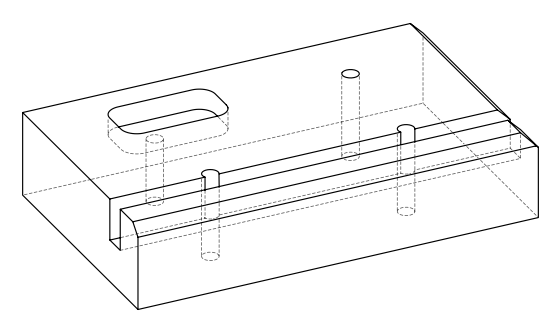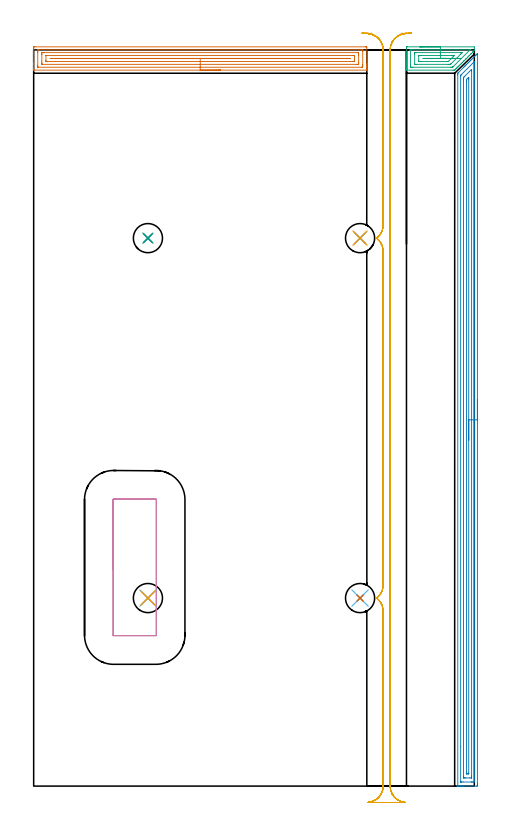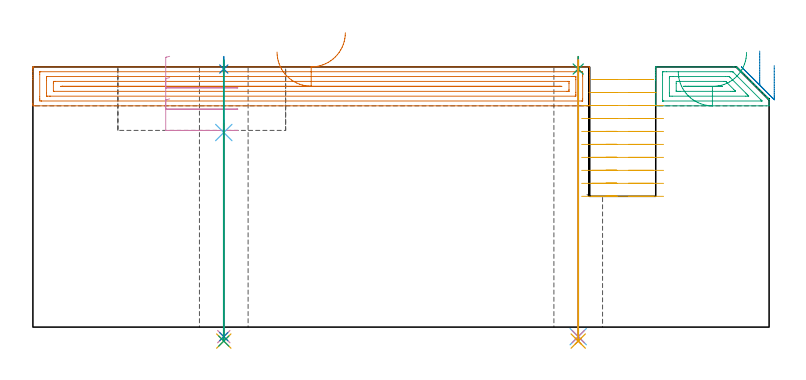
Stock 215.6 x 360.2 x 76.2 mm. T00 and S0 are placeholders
(PLAN: 17 operations, 11 tool changes, 39.7 min)
(1 AREA_MILL | FG_CHAMFER_SURFACE | UGT0205_001 | 6.68 min | 11007 mm3)
(2 AREA_MILL_1 | FG_CHAMFER_SURFACE_1 | UGT0205_001 | 11.52 min | 16596 mm3)
(3 AREA_MILL_2 | FG_CHAMFER_SURFACE_2 | UGT0205_001 | 1.32 min | 2192 mm3)
(4 MILL_RECTANGULAR_POCKET | POCKET_RECTANGULAR_STRAIGHT | UGT0201_006 | Follow Part, ap 7, ae 75% | 1.5 min | 83382 mm3)
(5 MILL_RECTANGULAR_SLOT | SLOT_RECTANGULAR | NXT0201_012 | Follow Part, ap 4, ae 75% | 16.04 min | 266235 mm3)
(6 SPOT_DRILL | STEP1HOLE | NXT0321_9005460120000 | 0.03 min | 20 mm3)
(7 SPOT_DRILL_1 | STEP1HOLE_1 | NXT0321_9005460120000 | 0.03 min | 1 mm3)
(8 SPOT_DRILL_2 | STEP1HOLE_2 | NXT0321_9005460120000 | 0.03 min | 23 mm3)
(9 SPOT_DRILL_3 | STEP1HOLE_3 | NXT0321_9005460120000 | 0.03 min | 63 mm3)
(10 DRILL_THROUGH_HOLE_INTO_CENTER | STEP1HOLE | NXT0301_042 | 0.25 min | 2306 mm3)
(11 DRILL_TO_ENLARGE_THROUGH_HOLE | STEP1HOLE | NXT0301_105 | 0.26 min | 6878 mm3)
(12 DRILL_THROUGH_HOLE_INTO_CENTER_1 | STEP1HOLE_1 | NXT0301_042 | 0.33 min | 2319 mm3)
(13 DRILL_TO_ENLARGE_THROUGH_HOLE_1 | STEP1HOLE_1 | NXT0301_105 | 0.33 min | 7399 mm3)
(14 DRILL_THROUGH_HOLE_INTO_CENTER_2 | STEP1HOLE_2 | NXT0301_042 | 0.33 min | 3023 mm3)
(15 DRILL_TO_ENLARGE_THROUGH_HOLE_2 | STEP1HOLE_2 | NXT0301_105 | 0.33 min | 9105 mm3)
(16 DRILL_THROUGH_HOLE_INTO_CENTER_3 | STEP1HOLE_3 | NXT0301_042 | 0.33 min | 2371 mm3)
(17 DRILL_TO_ENLARGE_THROUGH_HOLE_3 | STEP1HOLE_3 | NXT0301_105 | 0.33 min | 7363 mm3)
(TOOL UGT0205_001 | Chamfer Mill 20 x 3 x 45 deg. | D20 FL50 Z2)
(TOOL UGT0201_006 | End Mill 28 mm | D28 FL25 Z2)
(TOOL NXT0201_012 | ENDMILL 16mm [2P460-1600-NA 1630] | D16 FL38 Z6)
(TOOL NXT0321_9005460120000 | NC Spot Drill, 142deg, 12mm, Carbide, Uncoated | D12 PA142 FL30 Z2)
(TOOL NXT0301_042 | Carbide Drill 7.1mm [860.1-0710-057A1-MM 2214] | D7.1 PA140 FL85 Z2)
(TOOL NXT0301_105 | Carbide Drill 14.25mm [860.1-1425-071A1-MM 2214] | D14.25 PA140 FL83 Z2)
(OP 1 AREA_MILL)
G17 G21 G94 G90
T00 M6
G54
G17 G0 G90 X91.5 Y350.3 S1061 M3
G43 Z86.2 H0
G94 G1 X91.462 Z85.328 F250.
X91.348 Z84.463
X91.159 Z83.612
X90.897 Z82.78
X90.563 Z81.974
X90.16 Z81.2
X89.692 Z80.464
X89.16 Z79.772
X88.571 Z79.129
X87.928 Z78.54
X87.236 Z78.008
X86.5 Z77.54
X85.726 Z77.137
X84.92 Z76.803
X84.088 Z76.541
X83.236 Z76.352
X82.372 Z76.238
X81.5 Z76.2
X0.176
X0.01 Y350.302 Z76.189
X0.002 Y350.464 Z76.028
X0. Y350.633 Z75.867
Y350.911 Z75.589
Y351.603 Z74.892
Y352.828 Z73.669
Y353.362 Z73.133
Y353.974 Z72.521
Y361.01 Z65.488
X0.003 Y361.277 Z65.221
X0.01 Y361.692 Z64.806
X0.197 Y361.696 Z64.803
X0.623 Y361.7 Z64.8
X162.377
X162.846 Y361.695 Z64.803
X162.99 Y361.692 Z64.806
X163. Y361.543 Z64.954
Y353.362 Z73.133
Y352.828 Z73.669
Y352.482 Z74.014
Y351.948 Z74.548
Y351.603 Z74.892
Y350.911 Z75.589
Y350.633 Z75.867
X162.998 Y350.464 Z76.028
X162.99 Y350.302 Z76.189
X162.824 Y350.3 Z76.2
X81.5
Y351.714 Z74.786
X2.296 Y351.715 Z74.785
X2.044 Y351.72 Z74.78
X2.018 Y351.721 Z74.779
X2.01 Y351.734 Z74.766
X2.004 Y351.767 Z74.733
X2.002 Y351.8 Z74.7
X2. Y352.006 Z74.494
Y352.482 Z74.018
Y359.041 Z67.459
X2.003 Y359.518 Z66.982
X2.009 Y359.912 Z66.588
X2.029 Y360.279 Z66.221
X2.41 Y360.284 Z66.216
X2.524 Y360.285 Z66.215
X160.704
X160.956 Y360.28 Z66.22
X160.982 Y360.279 Z66.221
X160.99 Y360.266 Z66.234
X160.996 Y360.233 Z66.267
X160.998 Y360.2 Z66.3
X161. Y359.994 Z66.506
Y359.518 Z66.982
Y352.959 Z73.541
X160.997 Y352.482 Z74.018
X160.991 Y352.088 Z74.412
X160.971 Y351.721 Z74.779
X160.59 Y351.716 Z74.784
X160.476 Y351.715 Z74.785
X81.5 Y351.714 Z74.786
Y353.128 Z73.372
X4.197 Y353.129 Z73.371
X4.118 Y353.13 Z73.37
X4.056 Y353.132 Z73.368
X4.021 Y353.135 Z73.365
X4.01 Y353.168 Z73.332
X4.005 Y353.362 Z73.138
X4.001 Y353.555 Z72.945
X4. Y354.241 Z72.259
Y357.953 Z68.547
X4.002 Y358.638 Z67.862
X4.004 Y358.828 Z67.672
X4.009 Y358.856 Z67.644
X4.023 Y358.865 Z67.635
X4.079 Y358.867 Z67.633
X4.197 Y358.869 Z67.631
X4.854 Y358.871 Z67.629
X5.091
X158.803
X158.882 Y358.87 Z67.63
X158.944 Y358.867 Z67.633
X158.979 Y358.865 Z67.635
X158.99 Y358.831 Z67.669
X158.995 Y358.638 Z67.862
X158.999 Y358.445 Z68.055
X159. Y357.759 Z68.741
Y354.047 Z72.453
X158.998 Y353.362 Z73.138
X158.996 Y353.172 Z73.328
X158.991 Y353.143 Z73.357
X158.977 Y353.135 Z73.365
X158.921 Y353.133 Z73.367
X158.803 Y353.131 Z73.369
X158.146 Y353.129 Z73.371
X157.909 Y353.128 Z73.372
X81.5
Y354.543 Z71.957
X6.571
X6.141 Y354.545 Z71.955
X6.053 Y354.547 Z71.953
X6.019 Y354.549 Z71.951
X6.01 Y354.585 Z71.915
X6.007 Y354.688 Z71.812
X6. Y355.105 Z71.395
X6.002 Y357.311 Z69.189
X6.004 Y357.419 Z69.081
X6.008 Y357.445 Z69.055
X6.012 Y357.45 Z69.05
X6.025 Y357.453 Z69.047
X6.095 Y357.455 Z69.045
X6.291 Y357.457 Z69.043
X156.429
X156.859 Y357.455 Z69.045
X156.947 Y357.453 Z69.047
X156.981 Y357.451 Z69.049
X156.99 Y357.415 Z69.085
X156.993 Y357.312 Z69.188
X157. Y356.895 Z69.605
Y355.136 Z71.364
X156.998 Y354.688 Z71.812
X156.996 Y354.58 Z71.92
X156.992 Y354.555 Z71.945
X156.988 Y354.55 Z71.95
X156.975 Y354.547 Z71.953
X156.905 Y354.544 Z71.956
X156.709 Y354.543 Z71.957
X81.5
Y355.957 Z70.543
X8.709
X8.666 Y355.959 Z70.541
X8.102 Y356. Z70.5
X8.623 Y356.042 Z70.458
X8.666 Y356.043 Z70.457
X154.291
X154.334 Y356.041 Z70.459
X154.898 Y356. Z70.5
X154.377 Y355.958 Z70.542
X154.334 Y355.957 Z70.543
X81.5
X80.628 Z70.581
X79.764 Z70.695
X78.912 Z70.884
X78.08 Z71.146
X77.274 Z71.48
X76.5 Z71.883
X75.764 Z72.352
X75.072 Z72.883
X74.429 Z73.472
X73.84 Z74.115
X73.308 Z74.807
X72.84 Z75.543
X72.437 Z76.317
X72.103 Z77.123
X71.841 Z77.955
X71.652 Z78.807
X71.538 Z79.672
X71.5 Z80.543
G0 Z86.2
M5
M2
(OP 2 AREA_MILL_1)
G17 G21 G94 G90
T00 M6
G54
G17 G0 G90 X217.1 Y189.2 S1061 M3
G43 Z86.2 H0
Z76.6
G94 G1 Y189.162 Z75.728 F250.
Y189.048 Z74.863
Y188.859 Z74.012
Y188.597 Z73.18
Y188.263 Z72.374
Y187.86 Z71.6
Y187.391 Z70.864
Y186.86 Z70.172
Y186.271 Z69.529
Y185.628 Z68.94
Y184.936 Z68.408
Y184.2 Z67.94
Y183.426 Z67.537
Y182.62 Z67.203
Y181.788 Z66.941
Y180.936 Z66.752
Y180.071 Z66.638
Y179.2 Z66.6
Y1.09
X217.099 Y0.612 Z66.601
X217.096 Y0.202 Z66.602
X217.092 Y0.01 Z66.605
X216.692 Y0. Z67.005
X210.543 Z73.151
X209.991 Z73.706
X209.665 Z74.031
X209.113 Z74.583
X208.787 Z74.908
X207.803 Z75.896
X207.649 Y0.003 Z76.043
X207.502 Y0.01 Z76.189
X207.5 Y0.166 Z76.2
Y347.965
X207.505 Y348.771 Z76.194
X207.507 Y348.801 Z76.192
X207.56 Y348.858 Z76.139
X207.908 Y349.209 Z75.79
X210.543 Y351.845 Z73.153
X210.682 Y351.983 Z73.015
X210.841 Y352.142 Z72.857
X210.982 Y352.285 Z72.713
X211.129 Y352.43 Z72.569
X211.273 Y352.574 Z72.425
X211.422 Y352.724 Z72.274
X211.575 Y352.876 Z72.123
X211.705 Y353.006 Z71.993
X211.861 Y353.163 Z71.834
X212.363 Y353.663 Z71.337
X212.617 Y353.918 Z71.081
X212.739 Y354.041 Z70.957
X213.08 Y354.38 Z70.62
X213.287 Y354.587 Z70.413
X213.51 Y354.811 Z70.188
X213.618 Y354.919 Z70.078
X214.057 Y355.357 Z69.643
X214.496 Y355.798 Z69.2
X214.701 Y356.002 Z68.998
X214.755 Y356.055 Z68.945
X215.374 Y356.676 Z68.322
X215.592 Y356.892 Z68.108
X216.253 Y357.554 Z67.444
X216.429 Y357.729 Z67.271
X216.488 Y357.788 Z67.212
X217.036 Y358.337 Z66.663
X217.084 Y358.383 Z66.614
X217.095 Y358.384 Z66.604
X217.099 Y358.383 Z66.599
X217.1 Y179.2 Z66.6
X215.686 Z68.014
X215.685 Y2.529 Z68.015
X215.684 Y2.398 Z68.016
X215.679 Y2.026 Z68.021
X215.319 Y2.008 Z68.381
X214.935 Y2.003 Z68.765
X214.448 Y2. Z69.252
X214.057 Z69.643
X210.057 Z73.643
X209.178 Z74.522
X208.991 Y2.002 Z74.709
X208.961 Y2.004 Z74.739
X208.93 Y2.01 Z74.77
X208.921 Y2.019 Z74.779
X208.919 Y2.042 Z74.781
X208.915 Y2.267 Z74.785
X208.914 Y19.276 Z74.786
Y347.072
X208.916 Y347.454 Z74.784
X208.919 Y347.644 Z74.781
X208.921 Y347.738 Z74.779
X208.932 Y347.77 Z74.768
X208.954 Y347.795 Z74.746
X209.116 Y347.965 Z74.584
X215.462 Y354.311 Z68.238
X215.594 Y354.439 Z68.106
X215.672 Y354.511 Z68.028
X215.679 Y354.513 Z68.021
X215.681 Y354.466 Z68.019
X215.685 Y354.347 Z68.015
Y354.216
X215.686 Y354.058 Z68.014
Y179.2
X214.272 Z69.428
X214.271 Y4.859 Z69.429
X214.27 Y4.184 Z69.43
X214.267 Y4.075 Z69.433
X214.265 Y4.023 Z69.435
X214.259 Y4.009 Z69.441
X214.233 Y4.004 Z69.467
X214.057 Y4.002 Z69.643
X213.359 Y4. Z70.341
X211.422 Z72.278
X210.723 Y4.001 Z72.977
X210.543 Y4.005 Z73.157
X210.363 Y4.01 Z73.337
X210.335 Y4.022 Z73.365
X210.332 Y4.054 Z73.368
X210.33 Y4.111 Z73.37
X210.329 Y4.184 Z73.371
X210.328 Y4.402 Z73.372
Y345.505
X210.329 Y346.179 Z73.371
X210.331 Y346.395 Z73.369
X210.335 Y346.616 Z73.365
X210.344 Y346.733 Z73.356
X210.395 Y346.788 Z73.305
X210.543 Y346.943 Z73.157
X214.244 Y350.644 Z69.456
X214.256 Y350.65 Z69.444
X214.264 Y350.653 Z69.436
X214.266 Y350.644 Z69.434
X214.27 Y350.501 Z69.43
X214.271 Y350.426 Z69.429
X214.272 Y349.751 Z69.428
Y179.2
X212.857 Z70.843
Y6.297
X212.855 Y6.107 Z70.845
X212.852 Y6.04 Z70.848
X212.85 Y6.01 Z70.85
X212.83 Y6.008 Z70.87
X212.724 Y6.004 Z70.976
X212.3 Y6. Z71.4
X212.27 Z71.43
X211.876 Y6.003 Z71.824
X211.777 Y6.007 Z71.923
X211.756 Y6.01 Z71.944
X211.749 Y6.019 Z71.951
X211.747 Y6.053 Z71.953
X211.745 Y6.134 Z71.955
X211.743 Y6.536 Z71.957
Y6.863
Y344.394
X211.744 Y344.959 Z71.956
X211.746 Y345.286 Z71.954
X211.75 Y345.569 Z71.95
X211.759 Y345.699 Z71.941
X212.264 Y346.216 Z71.436
X212.3 Y346.251 Z71.4
X212.711 Y346.655 Z70.989
X212.774 Y346.713 Z70.926
X212.851 Y346.774 Z70.849
X212.853 Y346.675 Z70.847
X212.856 Y346.507 Z70.844
X212.857 Y346.179 Z70.843
Y345.613
Y179.2
Y178.328 Z70.881
Y177.463 Z70.995
Y176.612 Z71.183
Y175.78 Z71.446
Y174.974 Z71.78
Y174.2 Z72.182
Y173.464 Z72.651
Y172.772 Z73.182
Y172.129 Z73.772
Y171.539 Z74.415
Y171.008 Z75.107
Y170.54 Z75.843
Y170.137 Z76.616
Y169.803 Z77.422
Y169.541 Z78.254
Y169.352 Z79.106
Y169.238 Z79.971
Y169.2 Z80.843
G0 Z86.2
M5
M2
(OP 3 AREA_MILL_2)
G17 G21 G94 G90
T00 M6
G54
G17 G0 G90 X189. Y361.7 S1061 M3
G43 Z86.2 H0
Z74.8
G94 G1 X189.038 Z73.929 F250.
X189.152 Z73.064
X189.341 Z72.212
X189.603 Z71.38
X189.937 Z70.574
X190.34 Z69.8
X190.808 Z69.064
X191.34 Z68.372
X191.929 Z67.729
X192.572 Z67.14
X193.264 Z66.609
X194. Z66.14
X194.774 Z65.737
X195.58 Z65.403
X196.412 Z65.141
X197.264 Z64.952
X198.128 Z64.838
X199. Z64.8
X215.599 Y361.699 Z64.799
Y359.929 Z66.571
X215.59 Y359.902 Z66.597
X215.537 Y359.836 Z66.663
X215.322 Y359.62 Z66.877
X215.219 Y359.518 Z66.98
X215.025 Y359.325 Z67.175
X214.921 Y359.22 Z67.279
X214.779 Y359.078 Z67.419
X214.728 Y359.027 Z67.471
X214.072 Y358.372 Z68.128
X213.9 Y358.199 Z68.298
X213.223 Y357.523 Z68.977
X213.021 Y357.319 Z69.177
X212.375 Y356.675 Z69.825
X212.141 Y356.44 Z70.057
X211.527 Y355.827 Z70.673
X211.464 Y355.763 Z70.736
X211.262 Y355.56 Z70.936
X210.678 Y354.978 Z71.522
X210.574 Y354.873 Z71.626
X210.383 Y354.681 Z71.815
X209.83 Y354.13 Z72.37
X209.503 Y353.801 Z72.695
X208.981 Y353.281 Z73.219
X208.624 Y352.922 Z73.574
X208.132 Y352.432 Z74.068
X207.903 Y352.202 Z74.296
X207.745 Y352.042 Z74.453
X207.588 Y351.887 Z74.611
X207.458 Y351.757 Z74.741
X207.305 Y351.603 Z74.892
X207.154 Y351.453 Z75.045
X207.012 Y351.312 Z75.186
X206.865 Y351.163 Z75.332
X206.719 Y351.018 Z75.48
X206.567 Y350.866 Z75.631
X206.425 Y350.723 Z75.772
X206.292 Y350.591 Z75.907
X206.122 Y350.422 Z76.076
X206.004 Y350.305 Z76.191
X205.232 Y350.3 Z76.2
X182.53
X182.41 Y350.306 Z76.192
X182.4 Y350.547 Z75.952
Y351.236 Z75.263
Y351.969 Z74.53
Y352.482 Z74.014
Y352.739 Z73.758
Y353.362 Z73.135
Y353.618 Z72.879
Y354.241 Z72.253
Y361.277 Z65.22
X182.403 Y361.591 Z64.906
X182.41 Y361.692 Z64.805
X182.512 Y361.699 Z64.799
X182.975 Y361.7 Z64.8
X199.
Y360.286 Z66.214
X213.244 Y360.285 Z66.215
X213.359 Y360.284 Z66.216
X213.483 Y360.279 Z66.221
X213.516 Y360.275 Z66.225
X213.51 Y360.267 Z66.233
X213.446 Y360.198 Z66.302
X213.33 Y360.08 Z66.42
X213.244 Y359.994 Z66.506
X205.232 Y351.982 Z74.518
X205.039 Y351.793 Z74.707
X204.99 Y351.748 Z74.752
X204.964 Y351.726 Z74.774
X204.924 Y351.721 Z74.779
X204.73 Y351.718 Z74.782
X204.342 Y351.715 Z74.785
X204.229 Y351.714 Z74.786
X185.533
X184.756 Y351.715 Z74.785
X184.641 Y351.716 Z74.784
X184.421 Y351.721 Z74.779
X184.41 Y351.792 Z74.708
X184.403 Y351.951 Z74.549
X184.401 Y352.482 Z74.018
X184.4 Y352.833 Z73.667
Y359.869 Z66.631
X184.404 Y360.22 Z66.28
X184.408 Y360.266 Z66.234
X184.412 Y360.28 Z66.22
X184.417 Y360.282 Z66.218
X184.464 Y360.284 Z66.216
X184.561 Y360.285 Z66.215
X184.756 Y360.286 Z66.214
X199.
Y358.871 Z67.629
X208.793
X209.448 Y358.87 Z67.63
X209.518 Y358.868 Z67.632
X209.54 Y358.866 Z67.634
X209.635 Y358.846 Z67.654
X209.557 Y358.763 Z67.737
X209.437 Y358.638 Z67.862
X209.118 Y358.317 Z68.183
X208.793 Y357.992 Z68.508
X204.251 Y353.451 Z73.049
X204.158 Y353.362 Z73.138
X203.918 Y353.135 Z73.365
X203.684 Y353.131 Z73.369
X203.451 Y353.13 Z73.37
X202.797 Y353.129 Z73.371
X187.426
X186.771 Y353.13 Z73.37
X186.536 Y353.133 Z73.367
X186.459 Y353.135 Z73.365
X186.41 Y353.143 Z73.357
X186.406 Y353.227 Z73.273
X186.402 Y353.362 Z73.138
X186.4 Y353.496 Z73.004
Y357.893 Z68.607
X186.405 Y358.638 Z67.862
X186.409 Y358.764 Z67.736
X186.427 Y358.865 Z67.635
X186.536 Y358.866 Z67.634
X187.191 Y358.871 Z67.629
X199.
Y357.457 Z69.043
X204.342
X204.797
X205.232 Y357.456 Z69.044
X205.541 Y357.454 Z69.046
X205.699 Y357.45 Z69.05
X205.78 Y357.44 Z69.06
X205.721 Y357.375 Z69.125
X205.672 Y357.324 Z69.176
X205.235 Y356.884 Z69.616
X203.018 Y354.669 Z71.831
X202.951 Y354.604 Z71.896
X202.908 Y354.567 Z71.933
X202.885 Y354.55 Z71.95
X202.853 Y354.548 Z71.952
X202.561 Y354.545 Z71.955
X202.255 Y354.543 Z71.957
X189.207
X188.9 Y354.544 Z71.956
X188.5 Y354.548 Z71.952
X188.41 Y354.55 Z71.95
X188.4 Y355.12 Z71.38
X188.401 Y357.278 Z69.222
X188.403 Y357.378 Z69.122
X188.406 Y357.427 Z69.073
X188.409 Y357.447 Z69.053
X188.429 Y357.45 Z69.05
X188.626 Y357.454 Z69.046
X189.207 Y357.457 Z69.043
X189.512
X199.
Y356.043 Z70.457
X201.627
X201.671
X201.714 Y356.042 Z70.458
X201.801 Y356.039 Z70.461
X201.921 Y356.032 Z70.468
X201.89 Y356. Z70.5
X201.841 Y355.964 Z70.536
X201.758 Y355.959 Z70.541
X201.714 Y355.957 Z70.543
X191.921
X191.029 Y355.959 Z70.541
X190.988 Y355.961 Z70.539
X190.49 Y356. Z70.5
X190.947 Y356.04 Z70.46
X190.988 Y356.041 Z70.459
X191.834 Y356.043 Z70.457
X199.
X199.872 Z70.495
X200.736 Z70.609
X201.588 Z70.798
X202.42 Z71.06
X203.226 Z71.394
X204. Z71.797
X204.736 Z72.265
X205.428 Z72.797
X206.071 Z73.386
X206.66 Z74.029
X207.192 Z74.721
X207.66 Z75.457
X208.063 Z76.231
X208.397 Z77.037
X208.659 Z77.869
X208.848 Z78.72
X208.962 Z79.585
X209. Z80.457
G0 Z86.2
M5
M2
(OP 4 MILL_RECTANGULAR_POCKET)
G17 G21 G94 G90
T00 M6
G54
G17 G0 G90 X40.045 Y140.4 S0 M3
G43 Z86.303 H0
Z79.303
G94 G1 X39.1 Z79.05 F250.
X39.055 Z79.038
X38.955 Y140.345 Z79.007
X38.9 Y140.245 Z78.977
Y140.2 Z78.965
Y107. Z70.069
Y73.8 F500.
G3 X39.1 Y73.6 R0.2
G1 X59.8
G3 X60. Y73.8 R0.2
G1 Y140.2
G3 X59.8 Y140.4 R0.2
G1 X39.1
G3 X38.9 Y140.2 R0.2
G1 Y107.
Y106.
G0 X40.045 Y140.4 Z73.069
G1 X39.1 Z72.816 F250.
X39.055 Z72.804
X38.955 Y140.345 Z72.773
X38.9 Y140.245 Z72.742
Y140.2 Z72.73
Y107. Z63.834
Y73.8 F500.
G3 X39.1 Y73.6 R0.2
G1 X59.8
G3 X60. Y73.8 R0.2
G1 Y140.2
G3 X59.8 Y140.4 R0.2
G1 X39.1
G3 X38.9 Y140.2 R0.2
G1 Y107.
Y106.
G0 X40.045 Y140.4 Z66.834
G1 X39.1 Z66.581 F250.
X39.055 Z66.569
X38.955 Y140.345 Z66.539
X38.9 Y140.245 Z66.508
Y140.2 Z66.496
Y107. Z57.6
Y73.8 F500.
G3 X39.1 Y73.6 R0.2
G1 X59.8
G3 X60. Y73.8 R0.2
G1 Y140.2
G3 X59.8 Y140.4 R0.2
G1 X39.1
G3 X38.9 Y140.2 R0.2
G1 Y107.
Y106.
G0 Z86.303
M5
M2
(OP 5 MILL_RECTANGULAR_SLOT)
G17 G21 G94 G90
T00 M6
G54
G17 G0 G90 X165.074 Y368.488 S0 M3
G43 Z86.303 H1
Z72.503
G94 G1 X167.543 Y366.785 F250.
G2 X171. Y360.2 R8. F500.
G1 Y274.499
G2 X167.801 Y268.1 R8.
X171. Y261.701 R8.
G1 Y98.399
G2 X167.801 Y92. R8.
X171. Y85.601 R8.
G1 Y0.
G2 X163.692 Y-7.97 R8.
G1 Y-8.
X181.708
Y-7.97
G2 X174.4 Y0. R8.
G1 Y360.2
G2 X177.859 Y366.786 R8.
G1 X180.328 Y368.489 F250.
G0 X162.821 Y368.742 Z68.703
G1 X165.651 Y367.748
G2 X171. Y360.2 R8. F500.
G1 Y274.499
G2 X167.801 Y268.1 R8.
X171. Y261.701 R8.
G1 Y98.399
G2 X167.801 Y92. R8.
X171. Y85.601 R8.
G1 Y0.
G2 X163.692 Y-7.97 R8.
G1 Y-8.
X181.708
Y-7.97
G2 X174.4 Y0. R8.
G1 Y360.2
G2 X179.748 Y367.748 R8.
G1 X182.579 Y368.742 F250.
G0 X160.704 Y368.43 Z64.902
G1 X163.692 Y368.17
G2 X171. Y360.2 R8. F500.
G1 Y274.499
G2 X167.801 Y268.1 R8.
X171. Y261.701 R8.
G1 Y98.399
G2 X167.801 Y92. R8.
X171. Y85.601 R8.
G1 Y0.
G2 X163.692 Y-7.97 R8.
G1 Y-8.
X181.708
Y-7.97
G2 X174.4 Y0. R8.
G1 Y360.2
G2 X181.708 Y368.17 R8.
G1 X184.696 Y368.43 F250.
G0 X160.704 Z61.102
G1 X163.692 Y368.17
G2 X171. Y360.2 R8. F500.
G1 Y274.499
G2 X167.801 Y268.1 R8.
X171. Y261.701 R8.
G1 Y98.399
G2 X167.801 Y92. R8.
X171. Y85.601 R8.
G1 Y0.
G2 X163.692 Y-7.97 R8.
G1 Y-8.
X181.708
Y-7.97
G2 X174.4 Y0. R8.
G1 Y360.2
G2 X181.708 Y368.17 R8.
G1 X184.696 Y368.43 F250.
G0 X160.704 Z57.302
G1 X163.692 Y368.17
G2 X171. Y360.2 R8. F500.
G1 Y274.499
G2 X167.801 Y268.1 R8.
X171. Y261.701 R8.
G1 Y98.399
G2 X167.801 Y92. R8.
X171. Y85.601 R8.
G1 Y0.
G2 X163.692 Y-7.97 R8.
G1 Y-8.
X181.708
Y-7.97
G2 X174.4 Y0. R8.
G1 Y360.2
G2 X181.708 Y368.17 R8.
G1 X184.696 Y368.43 F250.
G0 X160.704 Z53.501
G1 X163.692 Y368.17
G2 X171. Y360.2 R8. F500.
G1 Y274.499
G2 X167.801 Y268.1 R8.
X171. Y261.701 R8.
G1 Y98.399
G2 X167.801 Y92. R8.
X171. Y85.601 R8.
G1 Y0.
G2 X163.692 Y-7.97 R8.
G1 Y-8.
X181.708
Y-7.97
G2 X174.4 Y0. R8.
G1 Y360.2
G2 X181.708 Y368.17 R8.
G1 X184.696 Y368.43 F250.
G0 X160.704 Z49.701
G1 X163.692 Y368.17
G2 X171. Y360.2 R8. F500.
G1 Y274.499
G2 X167.801 Y268.1 R8.
X171. Y261.701 R8.
G1 Y98.399
G2 X167.801 Y92. R8.
X171. Y85.601 R8.
G1 Y0.
G2 X163.692 Y-7.97 R8.
G1 Y-8.
X181.708
Y-7.97
G2 X174.4 Y0. R8.
G1 Y360.2
G2 X181.708 Y368.17 R8.
G1 X184.696 Y368.43 F250.
G0 X160.704 Z45.901
G1 X163.692 Y368.17
G2 X171. Y360.2 R8. F500.
G1 Y274.499
G2 X167.801 Y268.1 R8.
X171. Y261.701 R8.
G1 Y98.399
G2 X167.801 Y92. R8.
X171. Y85.601 R8.
G1 Y0.
G2 X163.692 Y-7.97 R8.
G1 Y-8.
X181.708
Y-7.97
G2 X174.4 Y0. R8.
G1 Y360.2
G2 X181.708 Y368.17 R8.
G1 X184.696 Y368.43 F250.
G0 X160.704 Z42.1
G1 X163.692 Y368.17
G2 X171. Y360.2 R8. F500.
G1 Y274.499
G2 X167.801 Y268.1 R8.
X171. Y261.701 R8.
G1 Y98.399
G2 X167.801 Y92. R8.
X171. Y85.601 R8.
G1 Y0.
G2 X163.692 Y-7.97 R8.
G1 Y-8.
X181.708
Y-7.97
G2 X174.4 Y0. R8.
G1 Y360.2
G2 X181.708 Y368.17 R8.
G1 X184.696 Y368.43 F250.
G0 X160.704 Z38.3
G1 X163.692 Y368.17
G2 X171. Y360.2 R8. F500.
G1 Y274.499
G2 X167.801 Y268.1 R8.
X171. Y261.701 R8.
G1 Y98.399
G2 X167.801 Y92. R8.
X171. Y85.601 R8.
G1 Y0.
G2 X163.692 Y-7.97 R8.
G1 Y-8.
X181.708
Y-7.97
G2 X174.4 Y0. R8.
G1 Y360.2
G2 X181.708 Y368.17 R8.
G1 X184.696 Y368.43 F250.
G0 Z86.303
M5
M2
(OP 6 SPOT_DRILL)
G17 G21 G94 G90
T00 M6
G54
G17 G0 G90 X55.9 Y92. S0 M3
G43 Z86.2 H0
G94 G81 G98 Z56.98 F250. R60.6
G80
M5
M2
(OP 7 SPOT_DRILL_1)
G17 G21 G94 G90
T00 M6
G54
G17 G0 G90 X159.7 Y92. S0 M3
G43 Z86.2 H0
G94 G81 G98 Z75.58 F250. R79.2
G80
M5
M2
(OP 8 SPOT_DRILL_2)
G17 G21 G94 G90
T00 M6
G54
G17 G0 G90 X55.9 Y268.1 S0 M3
G43 Z86.2 H0
G94 G81 G98 Z75.58 F250. R79.2
G80
M5
M2
(OP 9 SPOT_DRILL_3)
G17 G21 G94 G90
T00 M6
G54
G17 G0 G90 X159.7 Y268.1 S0 M3
G43 Z86.2 H0
G94 G81 G98 Z75.58 F250. R79.2
G80
M5
M2
(OP 10 DRILL_THROUGH_HOLE_INTO_CENTER)
G17 G21 G94 G90
T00 M6
G54
G17 G0 G90 X55.9 Y92. S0 M3
G43 Z86.2 H1
G94 G73 G98 Z-2.792 F250. Q6.71 R59.6
G80
M5
M2
(OP 11 DRILL_TO_ENLARGE_THROUGH_HOLE)
G17 G21 G94 G90
T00 M6
G54
G17 G0 G90 X55.9 Y92. S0 M3
G43 Z86.2 H1
G94 G73 G98 Z-4.093 F250. Q12.339 R59.6
G80
M5
M2
(OP 12 DRILL_THROUGH_HOLE_INTO_CENTER_1)
G17 G21 G94 G90
T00 M6
G54
G17 G0 G90 X159.7 Y92. S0 M3
G43 Z86.2 H1
G94 G73 G98 Z-2.792 F250. Q6.583 R78.2
G80
M5
M2
(OP 13 DRILL_TO_ENLARGE_THROUGH_HOLE_1)
G17 G21 G94 G90
T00 M6
G54
G17 G0 G90 X159.7 Y92. S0 M3
G43 Z86.2 H1
G94 G73 G98 Z-4.093 F250. Q13.382 R78.2
G80
M5
M2
(OP 14 DRILL_THROUGH_HOLE_INTO_CENTER_2)
G17 G21 G94 G90
T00 M6
G54
G17 G0 G90 X55.9 Y268.1 S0 M3
G43 Z86.2 H1
G94 G73 G98 Z-2.792 F250. Q6.583 R78.2
G80
M5
M2
(OP 15 DRILL_TO_ENLARGE_THROUGH_HOLE_2)
G17 G21 G94 G90
T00 M6
G54
G17 G0 G90 X55.9 Y268.1 S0 M3
G43 Z86.2 H1
G94 G73 G98 Z-4.093 F250. Q13.382 R78.2
G80
M5
M2
(OP 16 DRILL_THROUGH_HOLE_INTO_CENTER_3)
G17 G21 G94 G90
T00 M6
G54
G17 G0 G90 X159.7 Y268.1 S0 M3
G43 Z86.2 H1
G94 G73 G98 Z-2.792 F250. Q6.583 R78.2
G80
M5
M2
(OP 17 DRILL_TO_ENLARGE_THROUGH_HOLE_3)
G17 G21 G94 G90
T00 M6
G54
G17 G0 G90 X159.7 Y268.1 S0 M3
G43 Z86.2 H1
G94 G73 G98 Z-4.093 F250. Q13.382 R78.2
G80
M5
M2
